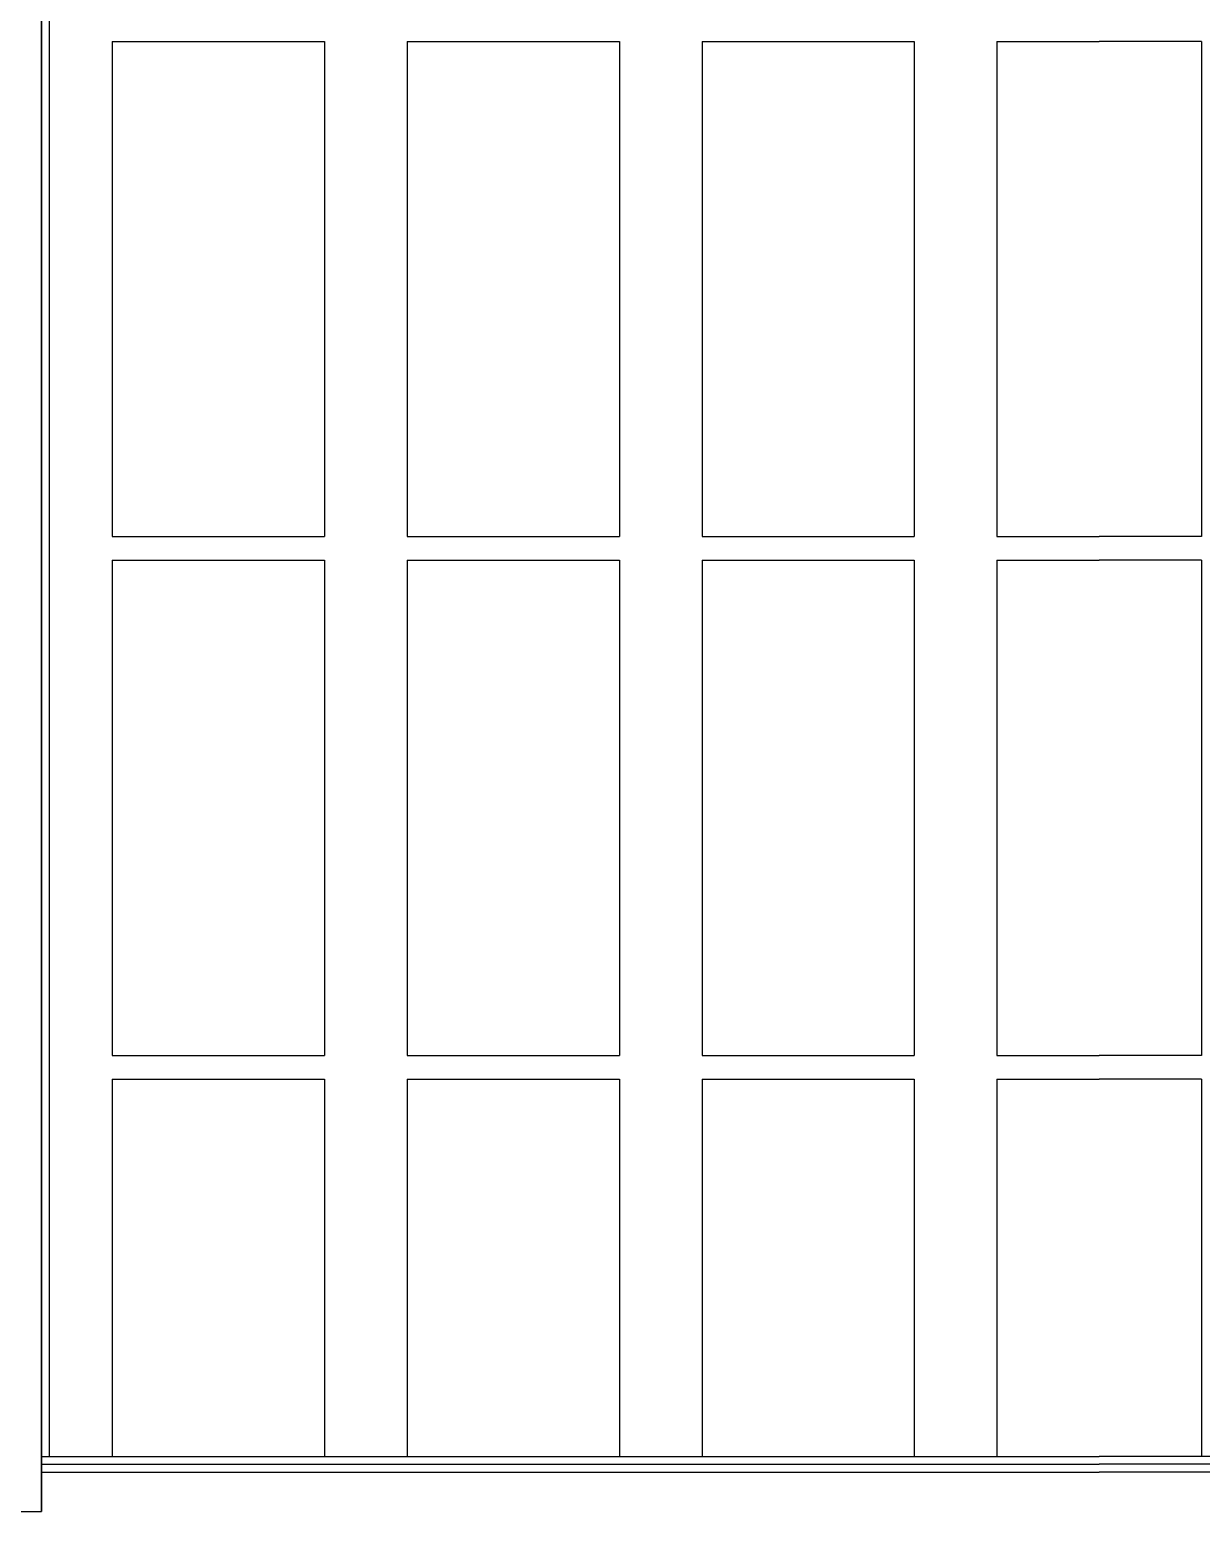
# Model space of a CAD drawing. Header units: inches. Extents: x -460 to 10305, y -938 to 5356.
# Drawn here: x 8505 to 9101, y 1949 to 2703 of the extents above; entities that cross this region are included whole.
import ezdxf

# ---------------------------------------------------------------- set-up
doc = ezdxf.new("R2010")
doc.units = ezdxf.units.IN
doc.header["$MEASUREMENT"] = 0
for name, color, linetype in [('01-0263-06-DWG-BFP-ARCH$0$SP-GROSS', 30, 'Continuous'), ('01-0263-06-DWG-BFP-ARCH$0$SP-SITE', 3, 'Continuous'), ('01-0263-06-DWG-BFP-ARCH$0$SP-WALL', 7, 'Continuous')]:
    doc.layers.add(name, color=color, linetype=linetype)

# ---------------------------------------------------------------- blocks, each defined once
blk = doc.blocks.new('01-0263-06-DWG-BFP-ARCH', base_point=(1295.16, 1353.43))
at = {"layer": '01-0263-06-DWG-BFP-ARCH$0$SP-GROSS'}
blk.add_lwpolyline([(1995.16, 2641.43), (1295.16, 2641.43), (1295.15, 1353.42), (1995.16, 1353.43), (1995.16, 1353.43), (1995.16, 2641.43)], close=True, dxfattribs=at)
at = {"layer": '01-0263-06-DWG-BFP-ARCH$0$SP-SITE'}
for p, q in [((2031.16, 2101.43), (2031.16, 1849.43)), ((2031.16, 2101.43), (2139.16, 2101.43)), ((2139.16, 2101.43), (2139.16, 1849.43)), ((2181.16, 2101.43), (2181.16, 1849.43)), ((2181.16, 2101.43), (2289.16, 2101.43)), ((2289.16, 2101.43), (2289.16, 1849.43)), ((2331.16, 2101.43), (2331.16, 1849.43)), ((2331.16, 2101.43), (2439.16, 2101.43)), ((2439.16, 2101.43), (2439.16, 1849.43)), ((2481.16, 2101.43), (2481.16, 1849.43)), ((2481.16, 2101.43), (2533.16, 2101.43)), ((2585.16, 2101.43), (2533.16, 2101.43)), ((2585.16, 2101.43), (2585.16, 1849.43)), ((2031.16, 1849.43), (2139.16, 1849.43)), ((2181.16, 1849.43), (2289.16, 1849.43)), ((2331.16, 1849.43), (2439.16, 1849.43)), ((2481.16, 1849.43), (2533.16, 1849.43)), ((2585.16, 1849.43), (2533.16, 1849.43)), ((2031.16, 1837.43), (2031.16, 1585.43)), ((2031.16, 1837.43), (2139.16, 1837.43)), ((2139.16, 1837.43), (2139.16, 1585.43)), ((2181.16, 1837.43), (2181.16, 1585.43)), ((2181.16, 1837.43), (2289.16, 1837.43)), ((2289.16, 1837.43), (2289.16, 1585.43)), ((2331.16, 1837.43), (2331.16, 1585.43)), ((2331.16, 1837.43), (2439.16, 1837.43)), ((2439.16, 1837.43), (2439.16, 1585.43)), ((2481.16, 1837.43), (2481.16, 1585.43)), ((2481.16, 1837.43), (2533.16, 1837.43)), ((2585.16, 1837.43), (2533.16, 1837.43)), ((2585.16, 1837.43), (2585.16, 1585.43)), ((2031.16, 1585.43), (2139.16, 1585.43)), ((2181.16, 1585.43), (2289.16, 1585.43)), ((2331.16, 1585.43), (2439.16, 1585.43)), ((2481.16, 1585.43), (2533.16, 1585.43)), ((2585.16, 1585.43), (2533.16, 1585.43)), ((2031.16, 1573.43), (2031.16, 1381.43)), ((2031.16, 1573.43), (2139.16, 1573.43)), ((2139.16, 1573.43), (2139.16, 1381.43)), ((2181.16, 1573.43), (2289.16, 1573.43)), ((2181.16, 1573.43), (2181.16, 1381.43)), ((2289.16, 1573.43), (2289.16, 1381.43)), ((2331.16, 1573.43), (2439.16, 1573.43)), ((2331.16, 1573.43), (2331.16, 1381.43)), ((2439.16, 1573.43), (2439.16, 1381.43)), ((2481.16, 1573.43), (2533.16, 1573.43)), ((2481.16, 1573.43), (2481.16, 1381.43)), ((2585.16, 1573.43), (2533.16, 1573.43)), ((2585.16, 1573.43), (2585.16, 1381.43)), ((1995.16, 1381.43), (2533.16, 1381.43)), ((3071.16, 1381.43), (2533.16, 1381.43)), ((1995.16, 1377.43), (2533.16, 1377.43)), ((1995.16, 1373.43), (2533.16, 1373.43)), ((3071.16, 1377.43), (2533.16, 1377.43)), ((3071.16, 1373.43), (2533.16, 1373.43))]:
    blk.add_line(p, q, dxfattribs=at)
at = {"layer": '01-0263-06-DWG-BFP-ARCH$0$SP-WALL'}
for p, q in [((1995.16, 2641.43), (1995.16, 1375.43)), ((1999.16, 2629.43), (1999.16, 1381.43)), ((1995.16, 1381.43), (1995.16, 1353.43)), ((1295.16, 1353.43), (1995.16, 1353.43))]:
    blk.add_line(p, q, dxfattribs=at)

msp = doc.modelspace()

# ---------------------------------------------------------------- block references
msp.add_blockref('01-0263-06-DWG-BFP-ARCH', (7811.4, 1949.11))

doc.saveas('drawing.dxf')
